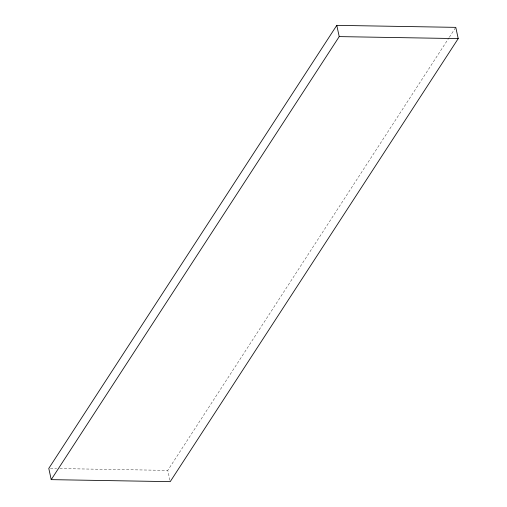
<?xml version="1.0" encoding="UTF-8"?>
<svg xmlns="http://www.w3.org/2000/svg" width="507" height="507" viewBox="0 0 507 507"><rect width="100%" height="100%" fill="white"/><g stroke="black" fill="none" stroke-linecap="round" stroke-linejoin="round"><path stroke-width="0.38" stroke-dasharray="2.54 1.9" d="M169.889 480.148L167.779 470.395L448.879 37.968M449.316 37.303L455.78 27.359M50.364 468.417L56.67 468.519M59.82 468.576L167.779 470.395"/><path stroke-width="0.76" d="M336.787 25.35L48.786 468.392L51.22 479.641L170.213 481.65L458.214 38.608L455.78 27.359L336.787 25.35L339.221 36.605L51.22 479.641M339.221 36.605L458.214 38.608"/></g></svg>
